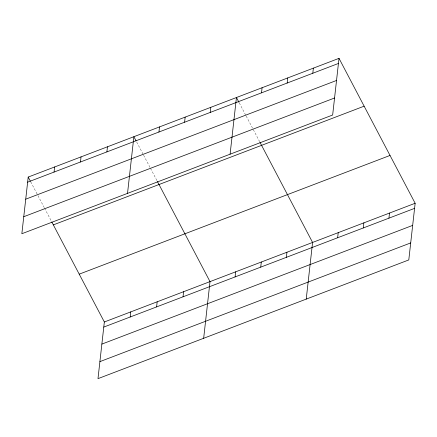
<?xml version="1.0" encoding="UTF-8"?>
<svg xmlns="http://www.w3.org/2000/svg" width="437" height="437" viewBox="0 0 437 437"><rect width="100%" height="100%" fill="white"/><g stroke="black" fill="none" stroke-linecap="round" stroke-linejoin="round"><path stroke-width="0.33" stroke-dasharray="2.19 1.64" d="M239.274 102.908L245.867 115.461M246.184 116.056L259.687 141.763M136.705 142.08L143.303 154.638M143.615 155.233L150.213 167.786M150.525 168.382L157.123 180.94M30.721 181.847L37.631 195M37.943 195.596L44.224 207.553M44.536 208.149L51.446 221.302"/><path stroke-width="0.66" d="M28.208 177.067L21.85 233.735L332.655 115.018L339.008 58.35L28.208 177.067L30.404 181.251M54.051 172.074L54.625 166.972M80.474 161.985L81.042 156.883M106.89 151.896L107.464 146.794M51.763 221.898L104.345 321.982L97.992 378.65L408.792 259.933L415.15 203.265L339.008 58.35M127.522 193.373L133.88 136.699L136.076 140.889M130.193 316.994L130.761 311.892M158.948 132.007L159.521 126.91M156.61 306.9L157.183 301.798M184.589 122.218L185.162 117.116M183.027 296.81L183.6 291.708M210.23 112.424L210.803 107.322M203.664 338.287L210.017 281.619L157.435 181.535M230.091 154.195L236.444 97.527L238.957 102.307M235.09 276.927L235.658 271.825M261.517 92.835L262.085 87.733M260.731 267.133L261.304 262.031M287.158 83.041L287.726 77.939M286.372 257.338L286.945 252.236M312.799 73.247L313.367 68.145M306.228 299.11L312.586 242.442L259.999 142.358M337.654 237.75L338.227 232.648M363.294 227.956L363.868 222.854M388.935 218.161L389.509 213.059M27.635 182.169L338.44 63.452M25.723 199.185L336.528 80.468M23.756 216.714L334.562 98.003M53.33 224.886L364.136 106.175M79.217 274.157L390.023 155.446M104.345 321.982L415.15 203.265M103.771 327.084L414.576 208.367M101.865 344.099L412.67 225.388M99.898 361.634L410.704 242.917"/></g></svg>
